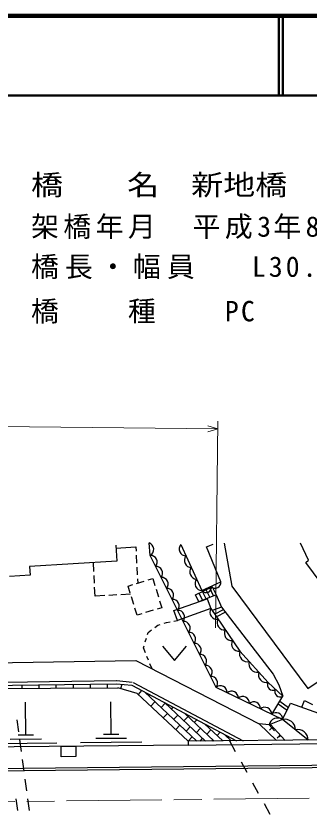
# Model space of a CAD drawing. Units: millimetres, scale not verified. Extents: x 40000 to 680000, y 20000 to 380000.
# Drawn here: x 475704 to 512536, y 279651 to 380000 of the extents above; entities that cross this region are included whole.
import ezdxf
from ezdxf.enums import TextEntityAlignment as Align

# ---------------------------------------------------------------- set-up
doc = ezdxf.new("R2010")
doc.units = ezdxf.units.MM
doc.header["$LTSCALE"] = 1000
doc.linetypes.add('CHAIN', pattern=[18.5, 12, -1.5, 3.5, -1.5])
for name, color, linetype, lineweight in [('M-BGD', 7, 'Continuous', 25), ('M-BMK', 2, 'CHAIN', 13), ('M-STR-HTXT', 7, 'Continuous', 13), ('M-STR-STR1', 1, 'Continuous', 25), ('M-TTL', 2, 'Continuous', 140), ('M-TTL-TXT', 7, 'Continuous', 50)]:
    doc.layers.add(name, color=color, linetype=linetype, lineweight=lineweight)
doc.styles.add('ＭＳ ゴシック', font='')
doc.styles.get('ＭＳ ゴシック').set_extended_font_data('MS Gothic')

msp = doc.modelspace()

# ---------------------------------------------------------------- linework, layer by layer
at = {"layer": 'M-BGD'}
for p, q in [((488238, 313476), (488363, 311448)), ((488261, 313102), (490765, 313234)), ((490765, 313234), (490793, 312710)), ((490819, 312211), (490872, 311212)), ((488363, 311448), (477416, 310775)), ((485488, 310158), (485429, 311268)), ((477416, 310775), (477483, 309690)), ((490898, 310713), (490951, 309714)), ((477483, 309690), (474906, 309531)), ((485567, 308660), (485514, 309659)), ((490977, 309215), (491005, 308691)), ((492306, 309090), (492902, 309272)), ((492902, 309272), (493172, 308390)), ((485652, 307051), (485594, 308161)), ((489798, 308321), (490394, 308504)), ((490068, 307439), (489798, 308321)), ((490872, 308650), (491828, 308943)), ((500546, 307088), (500062, 308080)), ((486885, 307117), (485652, 307051)), ((488383, 307196), (487384, 307143)), ((490115, 307287), (488882, 307222)), ((493319, 307912), (493612, 306956)), ((499146, 306535), (498712, 307427)), ((499613, 306720), (499162, 307645)), ((500079, 306904), (499612, 307863)), ((490508, 306005), (490215, 306961)), ((493758, 306478), (494029, 305596)), ((490925, 304645), (490654, 305527)), ((492955, 305267), (491999, 304974)), ((494029, 305596), (493433, 305414)), ((500668, 304772), (501790, 305354)), ((491520, 304828), (490925, 304645)), ((502021, 305054), (500894, 304439)), ((493140, 303098), (493548, 303401)), ((493548, 303401), (493848, 303497)), ((494324, 303649), (494624, 303745)), ((494624, 303745), (495069, 303828)), ((495561, 303920), (496006, 304004)), ((492250, 302238), (492331, 302497)), ((492331, 302497), (492739, 302800)), ((491952, 301283), (492101, 301761)), ((491723, 300547), (491803, 300806)), ((491978, 299928), (491723, 300547)), ((494138, 300776), (495638, 298976)), ((495638, 298976), (497138, 300776)), ((492358, 299003), (492168, 299466)), ((492804, 297922), (492549, 298541)), ((488372, 296426), (490291, 296250)), ((490442, 296205), (504243, 288865)), ((476424, 295868), (476431, 295461)), ((478574, 295897), (478581, 295472)), ((480724, 295925), (480732, 295484)), ((482874, 295954), (482882, 295495)), ((485023, 295983), (485032, 295507)), ((487173, 296012), (487182, 295518)), ((488336, 296027), (490254, 295852)), ((490949, 294823), (488527, 295525)), ((488884, 295422), (489040, 295963)), ((490125, 295843), (490131, 295863)), ((490254, 295852), (503407, 288857)), ((491089, 294691), (491539, 295169)), ((497351, 288796), (490949, 294823)), ((498434, 288807), (491854, 295001)), ((492386, 294500), (492523, 294645)), ((507875, 292182), (509234, 294489)), ((476936, 289569), (476895, 293732)), ((487666, 289662), (487626, 293777)), ((492655, 293217), (493169, 293763)), ((493952, 293027), (494466, 293573)), ((499517, 288818), (494370, 293663)), ((495248, 292836), (495474, 293076)), ((508655, 293506), (509791, 292708)), ((508848, 293834), (509958, 293054)), ((494220, 291744), (494734, 292290)), ((495517, 291553), (496031, 292099)), ((500600, 288829), (496885, 292325)), ((475815, 291483), (476015, 289996)), ((496814, 291362), (497328, 291908)), ((498111, 291172), (498426, 291506)), ((495786, 290270), (496300, 290816)), ((497083, 290079), (497597, 290625)), ((498380, 289889), (498894, 290435)), ((501683, 288839), (499401, 290987)), ((499408, 290981), (499409, 290983)), ((499676, 289698), (500190, 290244)), ((506272, 290982), (508437, 288907)), ((507528, 290854), (508208, 290121)), ((507868, 290487), (507575, 290215)), ((509537, 288918), (507641, 290959)), ((478893, 289068), (474990, 289029)), ((477912, 289579), (475960, 289559)), ((489600, 289167), (485742, 289129)), ((488631, 289672), (486702, 289653)), ((497351, 288796), (497866, 289343)), ((498842, 288811), (499162, 289152)), ((500973, 289507), (501377, 289936)), ((502766, 288850), (501917, 289649)), ((502270, 289317), (502361, 289413)), ((508821, 289461), (508528, 289189)), ((508753, 289535), (508889, 289388)), ((480849, 288567), (473043, 288490)), ((476149, 289005), (476349, 287519)), ((491534, 288672), (483819, 288596)), ((500332, 288826), (500459, 288961)), ((476483, 286528), (476684, 285041)), ((476817, 284050), (477018, 282564)), ((475938, 280086), (475728, 281571)), ((477151, 281573), (477352, 280086))]:
    msp.add_line(p, q, dxfattribs=at)
for points in [[(447933, 313285), (447301, 310290), (447371, 307272), (448412, 304780), (448295, 298252), (475248, 298726), (490778, 298966), (506272, 290982)], [(509223, 291529), (500859, 295581), (492570, 312169), (492453, 313736)], [(496407, 313549), (499075, 307747), (501438, 308846)], [(501438, 308846), (499632, 313268), (500474, 313596)], [(501878, 313713), (502837, 308308), (512371, 295446), (515974, 297855), (516489, 298862), (517004, 297972), (520466, 300265), (517963, 303705), (517588, 303354), (516442, 304898), (516699, 305108), (512149, 311297), (512453, 311578), (511470, 313730)], [(500855, 307210), (501543, 305675), (500350, 305238)], [(500186, 305480), (503829, 300127), (507409, 296189), (509234, 294489)], [(501543, 305675), (508027, 297258), (508729, 295878), (509234, 294489)], [(437722, 295655), (445689, 295796), (468694, 296164), (488331, 296427)], [(322393, 289155), (377044, 291576), (418672, 294167), (433061, 295080), (437729, 295255), (488527, 295525)], [(439879, 295293), (445695, 295396), (468700, 295764), (488336, 296027)], [(509223, 291529), (510223, 293603), (520751, 289805), (521477, 289036)], [(511634, 293094), (511953, 293923), (512982, 293408)], [(512420, 288946), (509223, 291529), (507528, 290854), (506272, 290982)], [(497356, 288329), (444846, 287813), (395835, 287331), (322396, 286487)], [(320846, 283884), (368689, 284434), (468520, 285351), (545166, 286133), (559344, 286216)], [(322249, 283565), (368692, 284143), (468523, 285060), (545168, 285841), (559345, 285925)]]:
    msp.add_lwpolyline(points, dxfattribs=at)
for points in [[(498680, 306351), (498262, 307210), (500383, 308236), (500855, 307210)], [(495565, 305251), (499745, 306728), (500186, 305480), (496006, 304004)], [(481377, 288172), (483225, 288190), (483238, 286882), (481390, 286864)]]:
    msp.add_lwpolyline(points, close=True, dxfattribs=at)
for centre, radius, start, end in [((492145, 312925), 868, 299.34226, 69.19353), ((497093, 312986), 887, 140.56395, 268.8104), ((492605, 311322), 847, 320.73317, 92.36461), ((497759, 311535), 887, 140.56395, 268.8104), ((493296, 309940), 847, 320.73317, 92.36461), ((498426, 310084), 887, 140.56395, 268.8104), ((493987, 308558), 847, 320.73317, 92.36461), ((499093, 308634), 887, 140.56395, 268.8104), ((499592, 308180), 675, 219.95352, 9.95598), ((500773, 308730), 675, 219.95352, 9.95598), ((494677, 307175), 847, 320.73317, 92.36461), ((495368, 305793), 847, 320.73317, 92.36461), ((496059, 304411), 847, 320.73317, 92.36461), ((500976, 305039), 905, 150.82886, 277.65205), ((501887, 303701), 905, 150.82886, 277.65205), ((496749, 303028), 847, 320.73317, 92.36461), ((497440, 301646), 847, 320.73317, 92.36461), ((502798, 302363), 905, 150.82886, 277.65205), ((498131, 300264), 847, 320.73317, 92.36461), ((503709, 301024), 905, 150.82886, 277.65205), ((504823, 299832), 1037, 163.44987, 281.08621), ((498821, 298881), 847, 320.73317, 92.36461), ((499512, 297499), 847, 320.73317, 92.36461), ((506016, 298519), 1037, 163.44987, 281.08621), ((507210, 297206), 1037, 163.44987, 281.08621), ((500203, 296117), 847, 320.73317, 92.36461), ((507960, 295865), 639, 149.57743, 304.47721), ((501403, 294928), 850, 358.46391, 129.84664), ((502797, 294253), 850, 358.46391, 129.84664), ((508872, 295015), 639, 149.57743, 304.47721), ((504191, 293578), 850, 358.46391, 129.84664), ((505585, 292902), 850, 358.46391, 129.84664), ((506979, 292227), 850, 358.46391, 129.84664), ((508373, 291552), 850, 358.46391, 129.84664), ((508591, 290650), 1082, 54.27716, 169.1786), ((509516, 290257), 1306, 359.16611, 102.96327), ((511114, 288965), 1306, 359.16611, 102.96327)]:
    msp.add_arc(centre, radius, start, end, dxfattribs=at)
at = {"layer": 'M-BMK'}
msp.add_line((568049, 282284), (468395, 281136), dxfattribs=at)
at = {"layer": 'M-STR-HTXT'}
for p, q in [((347413, 329884), (501063, 328070)), ((501063, 328070), (499818, 328459)), ((500768, 303071), (501075, 329070)), ((501063, 328070), (499809, 327709))]:
    msp.add_line(p, q, dxfattribs=at)
at = {"layer": 'M-STR-STR1'}
for p, q in [((537235, 289193), (497351, 288796)), ((497351, 288796), (497356, 288329)), ((497356, 288329), (537240, 288725)), ((502543, 288848), (503267, 287534)), ((503991, 286220), (504715, 284907)), ((505439, 283593), (506162, 282279)), ((506886, 280965), (507610, 279651))]:
    msp.add_line(p, q, dxfattribs=at)
at = {"layer": 'M-TTL'}
msp.add_line((680000, 380000), (40000, 380000), dxfattribs=at)
at = {"layer": 'M-TTL-TXT'}
for p, q in [((508747, 380000), (508747, 370000)), ((509247, 380000), (509247, 370000)), ((40000, 370000), (680000, 370000))]:
    msp.add_line(p, q, dxfattribs=at)

# ---------------------------------------------------------------- texts
at = {"layer": 'M-STR-HTXT', "style": 'ＭＳ ゴシック', "width": 1.15}
msp.add_text('橋\u3000\u3000名\u3000新地橋', height=2566, dxfattribs=at).set_placement((477599, 356707), align=Align.BOTTOM_LEFT)
at = {"layer": 'M-STR-HTXT', "char_height": 2566, "attachment_point": 7, "style": 'ＭＳ ゴシック'}
for s, insert in [('\\T1.16;架橋年月\u3000平成3年8月', (477599, 351939)), ('\\T1.22;橋長・幅員\u3000\\~L30.0\u3000W=(11.5)6.5', (477599, 346515)), ('\\T1.16;橋\u3000\u3000種\u3000\u3000PC', (477599, 341324))]:
    msp.add_mtext(s, dxfattribs=dict(at, insert=insert))

doc.saveas('drawing.dxf')
